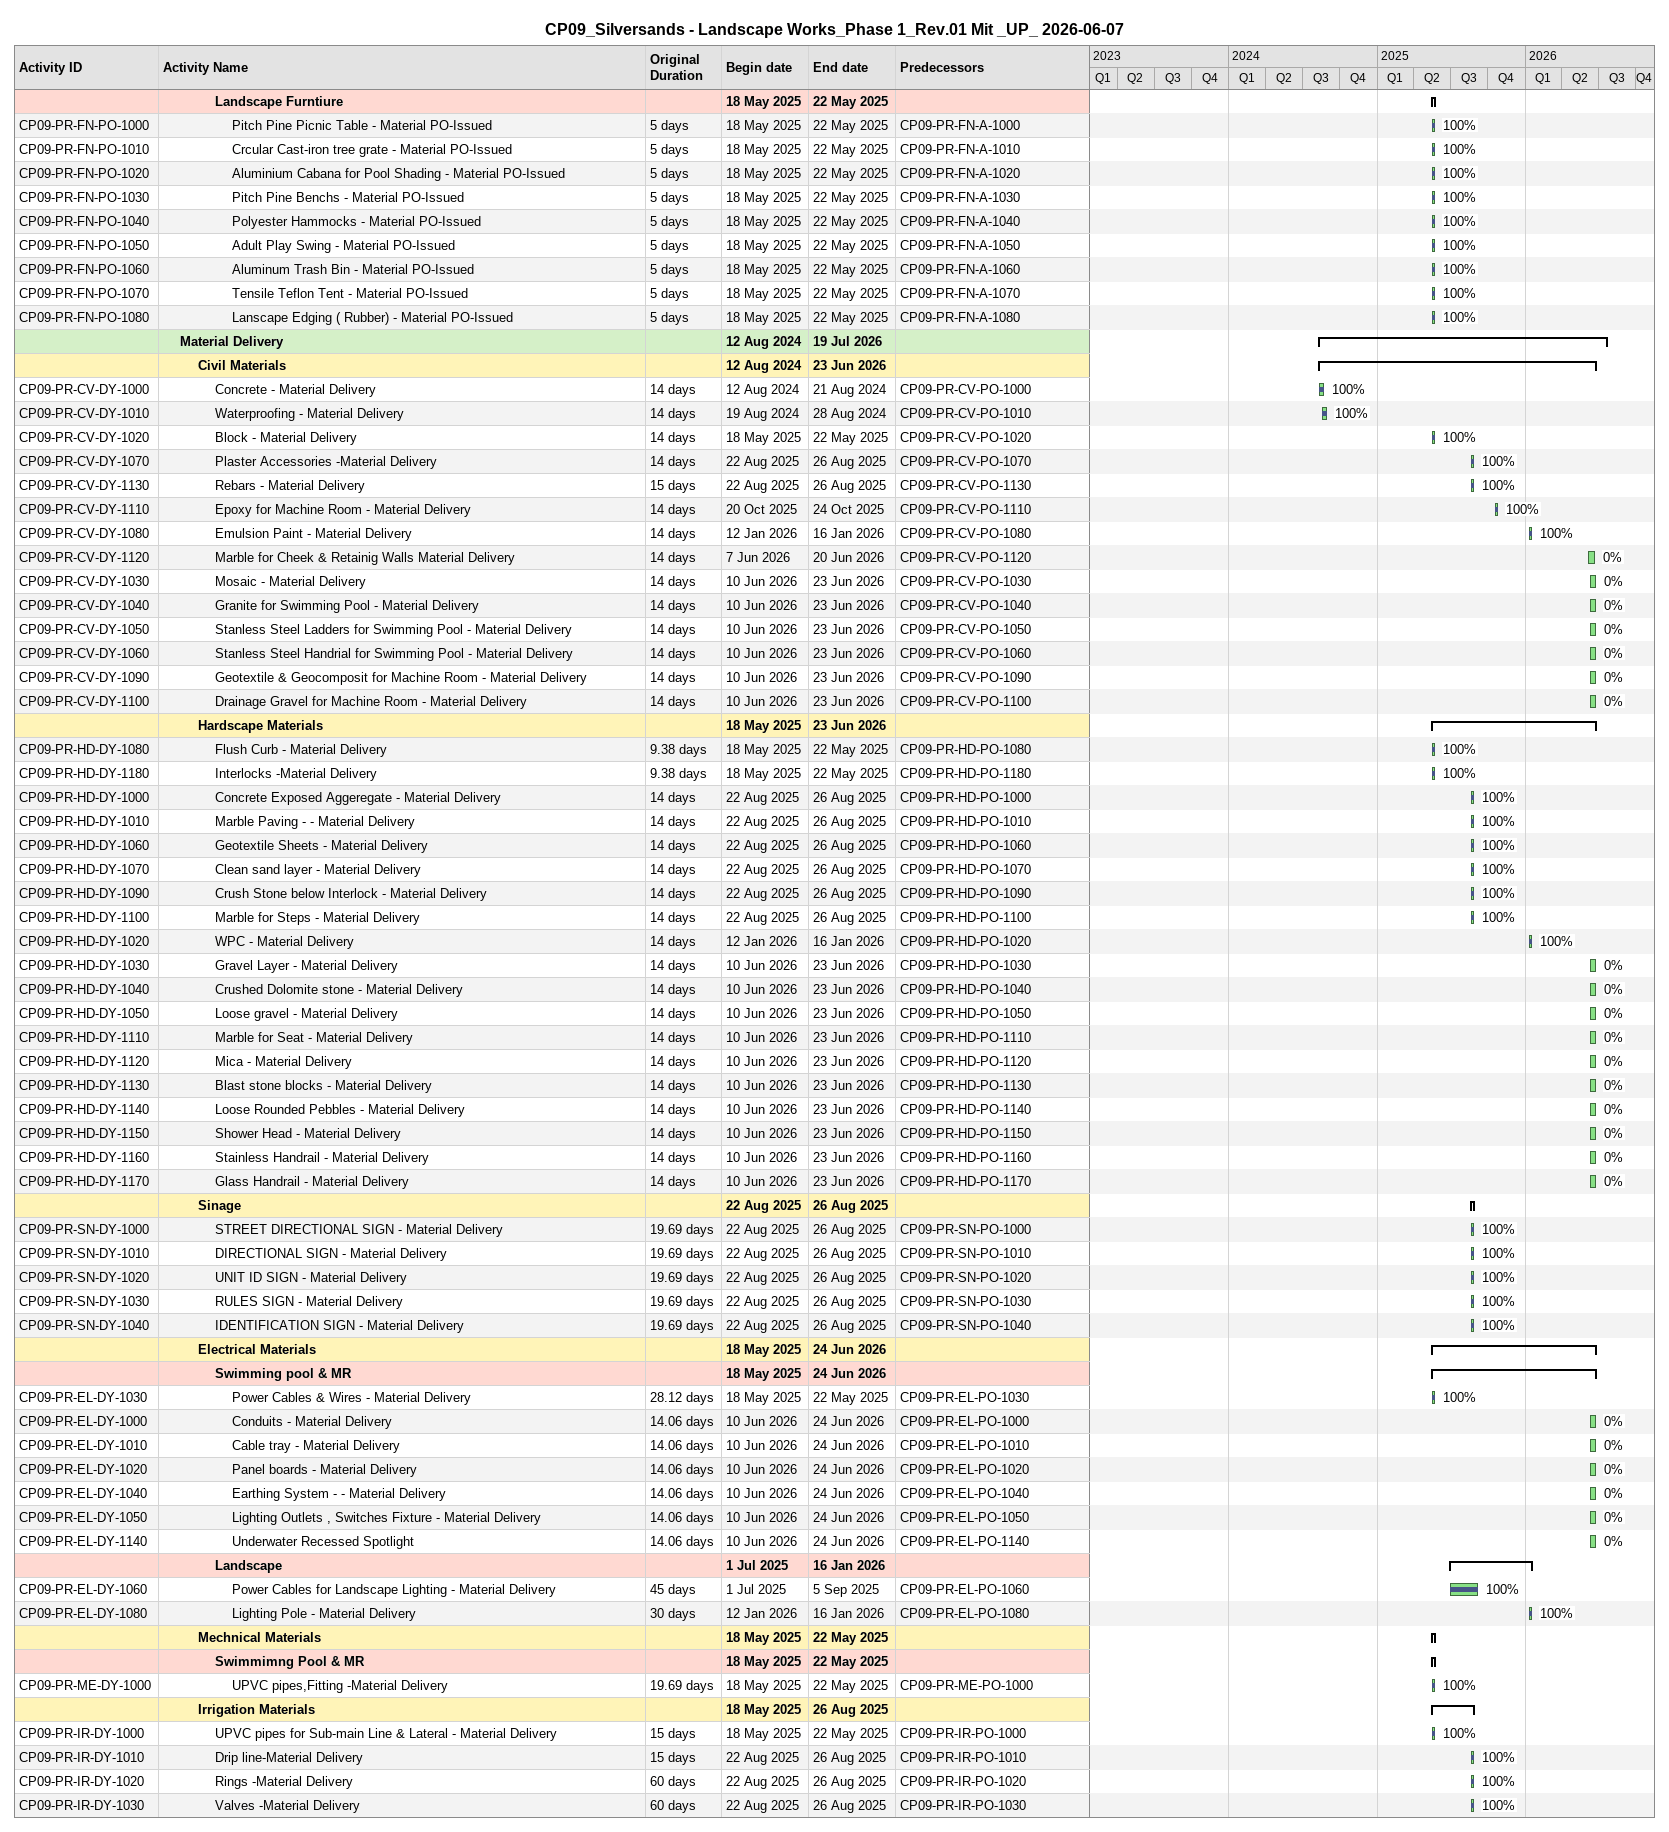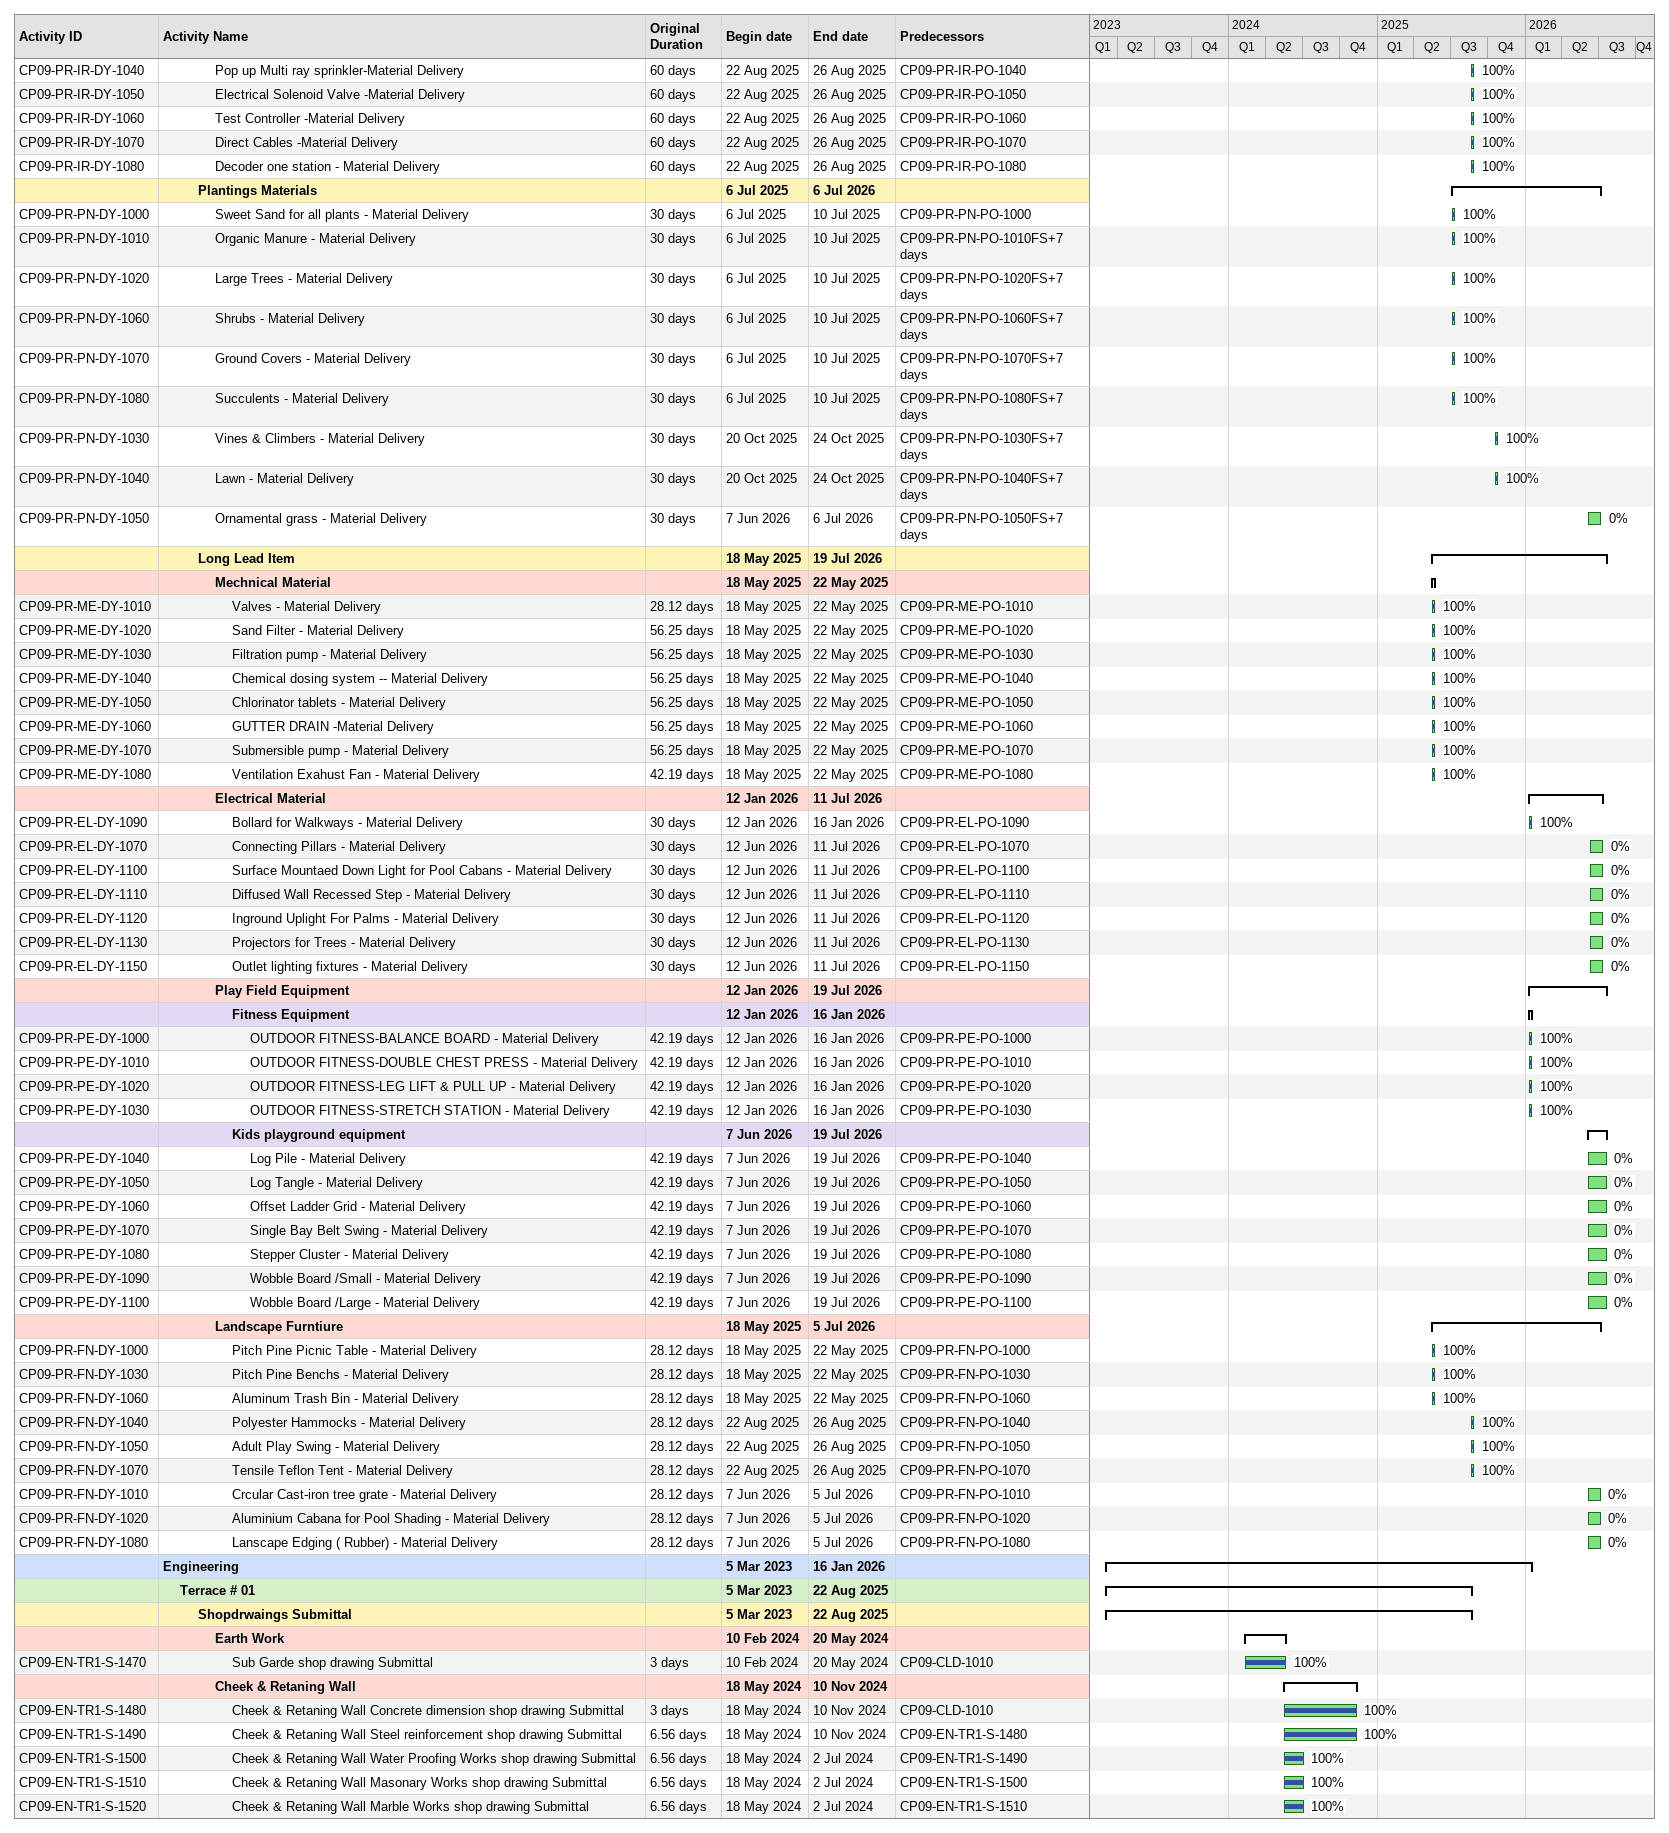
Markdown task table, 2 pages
CP09_Silversands - Landscape Works_Phase 1_Rev.01 Mit _UP_ 2026-06-07

| ID | Level | Task | Original duration | Start | Finish | Predecessors | % complete |
|---|---|---|---|---|---|---|---|
|  | 4 | **Landscape Furntiure** |  | 2025-05-18 | 2025-05-22 |  |  |
| CP09-PR-FN-PO-1000 | 5 | Pitch Pine Picnic Table - Material PO-Issued | 5d | 2025-05-18 | 2025-05-22 | CP09-PR-FN-A-1000 | 100 |
| CP09-PR-FN-PO-1010 | 5 | Crcular Cast-iron tree grate - Material PO-Issued | 5d | 2025-05-18 | 2025-05-22 | CP09-PR-FN-A-1010 | 100 |
| CP09-PR-FN-PO-1020 | 5 | Aluminium Cabana for Pool Shading - Material PO-Issued | 5d | 2025-05-18 | 2025-05-22 | CP09-PR-FN-A-1020 | 100 |
| CP09-PR-FN-PO-1030 | 5 | Pitch Pine Benchs - Material PO-Issued | 5d | 2025-05-18 | 2025-05-22 | CP09-PR-FN-A-1030 | 100 |
| CP09-PR-FN-PO-1040 | 5 | Polyester Hammocks - Material PO-Issued | 5d | 2025-05-18 | 2025-05-22 | CP09-PR-FN-A-1040 | 100 |
| CP09-PR-FN-PO-1050 | 5 | Adult Play Swing - Material PO-Issued | 5d | 2025-05-18 | 2025-05-22 | CP09-PR-FN-A-1050 | 100 |
| CP09-PR-FN-PO-1060 | 5 | Aluminum Trash Bin - Material PO-Issued | 5d | 2025-05-18 | 2025-05-22 | CP09-PR-FN-A-1060 | 100 |
| CP09-PR-FN-PO-1070 | 5 | Tensile Teflon Tent - Material PO-Issued | 5d | 2025-05-18 | 2025-05-22 | CP09-PR-FN-A-1070 | 100 |
| CP09-PR-FN-PO-1080 | 5 | Lanscape Edging ( Rubber) - Material PO-Issued | 5d | 2025-05-18 | 2025-05-22 | CP09-PR-FN-A-1080 | 100 |
|  | 2 | **Material Delivery** |  | 2024-08-12 | 2026-07-19 |  |  |
|  | 3 | **Civil Materials** |  | 2024-08-12 | 2026-06-23 |  |  |
| CP09-PR-CV-DY-1000 | 4 | Concrete - Material Delivery | 14d | 2024-08-12 | 2024-08-21 | CP09-PR-CV-PO-1000 | 100 |
| CP09-PR-CV-DY-1010 | 4 | Waterproofing - Material Delivery | 14d | 2024-08-19 | 2024-08-28 | CP09-PR-CV-PO-1010 | 100 |
| CP09-PR-CV-DY-1020 | 4 | Block - Material Delivery | 14d | 2025-05-18 | 2025-05-22 | CP09-PR-CV-PO-1020 | 100 |
| CP09-PR-CV-DY-1070 | 4 | Plaster Accessories -Material Delivery | 14d | 2025-08-22 | 2025-08-26 | CP09-PR-CV-PO-1070 | 100 |
| CP09-PR-CV-DY-1130 | 4 | Rebars - Material Delivery | 15d | 2025-08-22 | 2025-08-26 | CP09-PR-CV-PO-1130 | 100 |
| CP09-PR-CV-DY-1110 | 4 | Epoxy for Machine Room - Material Delivery | 14d | 2025-10-20 | 2025-10-24 | CP09-PR-CV-PO-1110 | 100 |
| CP09-PR-CV-DY-1080 | 4 | Emulsion Paint - Material Delivery | 14d | 2026-01-12 | 2026-01-16 | CP09-PR-CV-PO-1080 | 100 |
| CP09-PR-CV-DY-1120 | 4 | Marble for Cheek & Retainig Walls Material Delivery | 14d | 2026-06-07 | 2026-06-20 | CP09-PR-CV-PO-1120 | 0 |
| CP09-PR-CV-DY-1030 | 4 | Mosaic - Material Delivery | 14d | 2026-06-10 | 2026-06-23 | CP09-PR-CV-PO-1030 | 0 |
| CP09-PR-CV-DY-1040 | 4 | Granite for Swimming Pool - Material Delivery | 14d | 2026-06-10 | 2026-06-23 | CP09-PR-CV-PO-1040 | 0 |
| CP09-PR-CV-DY-1050 | 4 | Stanless Steel Ladders for Swimming Pool - Material Delivery | 14d | 2026-06-10 | 2026-06-23 | CP09-PR-CV-PO-1050 | 0 |
| CP09-PR-CV-DY-1060 | 4 | Stanless Steel Handrial for Swimming Pool - Material Delivery | 14d | 2026-06-10 | 2026-06-23 | CP09-PR-CV-PO-1060 | 0 |
| CP09-PR-CV-DY-1090 | 4 | Geotextile & Geocomposit for Machine Room - Material Delivery | 14d | 2026-06-10 | 2026-06-23 | CP09-PR-CV-PO-1090 | 0 |
| CP09-PR-CV-DY-1100 | 4 | Drainage Gravel for Machine Room - Material Delivery | 14d | 2026-06-10 | 2026-06-23 | CP09-PR-CV-PO-1100 | 0 |
|  | 3 | **Hardscape Materials** |  | 2025-05-18 | 2026-06-23 |  |  |
| CP09-PR-HD-DY-1080 | 4 | Flush Curb - Material Delivery | 9.38d | 2025-05-18 | 2025-05-22 | CP09-PR-HD-PO-1080 | 100 |
| CP09-PR-HD-DY-1180 | 4 | Interlocks -Material Delivery | 9.38d | 2025-05-18 | 2025-05-22 | CP09-PR-HD-PO-1180 | 100 |
| CP09-PR-HD-DY-1000 | 4 | Concrete Exposed Aggeregate - Material Delivery | 14d | 2025-08-22 | 2025-08-26 | CP09-PR-HD-PO-1000 | 100 |
| CP09-PR-HD-DY-1010 | 4 | Marble Paving - - Material Delivery | 14d | 2025-08-22 | 2025-08-26 | CP09-PR-HD-PO-1010 | 100 |
| CP09-PR-HD-DY-1060 | 4 | Geotextile Sheets - Material Delivery | 14d | 2025-08-22 | 2025-08-26 | CP09-PR-HD-PO-1060 | 100 |
| CP09-PR-HD-DY-1070 | 4 | Clean sand layer - Material Delivery | 14d | 2025-08-22 | 2025-08-26 | CP09-PR-HD-PO-1070 | 100 |
| CP09-PR-HD-DY-1090 | 4 | Crush Stone below Interlock - Material Delivery | 14d | 2025-08-22 | 2025-08-26 | CP09-PR-HD-PO-1090 | 100 |
| CP09-PR-HD-DY-1100 | 4 | Marble for Steps - Material Delivery | 14d | 2025-08-22 | 2025-08-26 | CP09-PR-HD-PO-1100 | 100 |
| CP09-PR-HD-DY-1020 | 4 | WPC - Material Delivery | 14d | 2026-01-12 | 2026-01-16 | CP09-PR-HD-PO-1020 | 100 |
| CP09-PR-HD-DY-1030 | 4 | Gravel Layer - Material Delivery | 14d | 2026-06-10 | 2026-06-23 | CP09-PR-HD-PO-1030 | 0 |
| CP09-PR-HD-DY-1040 | 4 | Crushed Dolomite stone - Material Delivery | 14d | 2026-06-10 | 2026-06-23 | CP09-PR-HD-PO-1040 | 0 |
| CP09-PR-HD-DY-1050 | 4 | Loose gravel - Material Delivery | 14d | 2026-06-10 | 2026-06-23 | CP09-PR-HD-PO-1050 | 0 |
| CP09-PR-HD-DY-1110 | 4 | Marble for Seat - Material Delivery | 14d | 2026-06-10 | 2026-06-23 | CP09-PR-HD-PO-1110 | 0 |
| CP09-PR-HD-DY-1120 | 4 | Mica - Material Delivery | 14d | 2026-06-10 | 2026-06-23 | CP09-PR-HD-PO-1120 | 0 |
| CP09-PR-HD-DY-1130 | 4 | Blast stone blocks - Material Delivery | 14d | 2026-06-10 | 2026-06-23 | CP09-PR-HD-PO-1130 | 0 |
| CP09-PR-HD-DY-1140 | 4 | Loose Rounded Pebbles - Material Delivery | 14d | 2026-06-10 | 2026-06-23 | CP09-PR-HD-PO-1140 | 0 |
| CP09-PR-HD-DY-1150 | 4 | Shower Head - Material Delivery | 14d | 2026-06-10 | 2026-06-23 | CP09-PR-HD-PO-1150 | 0 |
| CP09-PR-HD-DY-1160 | 4 | Stainless Handrail - Material Delivery | 14d | 2026-06-10 | 2026-06-23 | CP09-PR-HD-PO-1160 | 0 |
| CP09-PR-HD-DY-1170 | 4 | Glass Handrail - Material Delivery | 14d | 2026-06-10 | 2026-06-23 | CP09-PR-HD-PO-1170 | 0 |
|  | 3 | **Sinage** |  | 2025-08-22 | 2025-08-26 |  |  |
| CP09-PR-SN-DY-1000 | 4 | STREET DIRECTIONAL SIGN - Material Delivery | 19.69d | 2025-08-22 | 2025-08-26 | CP09-PR-SN-PO-1000 | 100 |
| CP09-PR-SN-DY-1010 | 4 | DIRECTIONAL SIGN - Material Delivery | 19.69d | 2025-08-22 | 2025-08-26 | CP09-PR-SN-PO-1010 | 100 |
| CP09-PR-SN-DY-1020 | 4 | UNIT ID SIGN - Material Delivery | 19.69d | 2025-08-22 | 2025-08-26 | CP09-PR-SN-PO-1020 | 100 |
| CP09-PR-SN-DY-1030 | 4 | RULES SIGN - Material Delivery | 19.69d | 2025-08-22 | 2025-08-26 | CP09-PR-SN-PO-1030 | 100 |
| CP09-PR-SN-DY-1040 | 4 | IDENTIFICATION SIGN - Material Delivery | 19.69d | 2025-08-22 | 2025-08-26 | CP09-PR-SN-PO-1040 | 100 |
|  | 3 | **Electrical Materials** |  | 2025-05-18 | 2026-06-24 |  |  |
|  | 4 | **Swimming pool & MR** |  | 2025-05-18 | 2026-06-24 |  |  |
| CP09-PR-EL-DY-1030 | 5 | Power Cables & Wires - Material Delivery | 28.12d | 2025-05-18 | 2025-05-22 | CP09-PR-EL-PO-1030 | 100 |
| CP09-PR-EL-DY-1000 | 5 | Conduits - Material Delivery | 14.06d | 2026-06-10 | 2026-06-24 | CP09-PR-EL-PO-1000 | 0 |
| CP09-PR-EL-DY-1010 | 5 | Cable tray - Material Delivery | 14.06d | 2026-06-10 | 2026-06-24 | CP09-PR-EL-PO-1010 | 0 |
| CP09-PR-EL-DY-1020 | 5 | Panel boards - Material Delivery | 14.06d | 2026-06-10 | 2026-06-24 | CP09-PR-EL-PO-1020 | 0 |
| CP09-PR-EL-DY-1040 | 5 | Earthing System - - Material Delivery | 14.06d | 2026-06-10 | 2026-06-24 | CP09-PR-EL-PO-1040 | 0 |
| CP09-PR-EL-DY-1050 | 5 | Lighting Outlets , Switches Fixture - Material Delivery | 14.06d | 2026-06-10 | 2026-06-24 | CP09-PR-EL-PO-1050 | 0 |
| CP09-PR-EL-DY-1140 | 5 | Underwater Recessed Spotlight | 14.06d | 2026-06-10 | 2026-06-24 | CP09-PR-EL-PO-1140 | 0 |
|  | 4 | **Landscape** |  | 2025-07-01 | 2026-01-16 |  |  |
| CP09-PR-EL-DY-1060 | 5 | Power Cables for Landscape Lighting - Material Delivery | 45d | 2025-07-01 | 2025-09-05 | CP09-PR-EL-PO-1060 | 100 |
| CP09-PR-EL-DY-1080 | 5 | Lighting Pole - Material Delivery | 30d | 2026-01-12 | 2026-01-16 | CP09-PR-EL-PO-1080 | 100 |
|  | 3 | **Mechnical Materials** |  | 2025-05-18 | 2025-05-22 |  |  |
|  | 4 | **Swimmimng Pool & MR** |  | 2025-05-18 | 2025-05-22 |  |  |
| CP09-PR-ME-DY-1000 | 5 | UPVC pipes,Fitting -Material Delivery | 19.69d | 2025-05-18 | 2025-05-22 | CP09-PR-ME-PO-1000 | 100 |
|  | 3 | **Irrigation Materials** |  | 2025-05-18 | 2025-08-26 |  |  |
| CP09-PR-IR-DY-1000 | 4 | UPVC pipes for Sub-main Line & Lateral - Material Delivery | 15d | 2025-05-18 | 2025-05-22 | CP09-PR-IR-PO-1000 | 100 |
| CP09-PR-IR-DY-1010 | 4 | Drip line-Material Delivery | 15d | 2025-08-22 | 2025-08-26 | CP09-PR-IR-PO-1010 | 100 |
| CP09-PR-IR-DY-1020 | 4 | Rings -Material Delivery | 60d | 2025-08-22 | 2025-08-26 | CP09-PR-IR-PO-1020 | 100 |
| CP09-PR-IR-DY-1030 | 4 | Valves -Material Delivery | 60d | 2025-08-22 | 2025-08-26 | CP09-PR-IR-PO-1030 | 100 |
| CP09-PR-IR-DY-1040 | 4 | Pop up Multi ray sprinkler-Material Delivery | 60d | 2025-08-22 | 2025-08-26 | CP09-PR-IR-PO-1040 | 100 |
| CP09-PR-IR-DY-1050 | 4 | Electrical Solenoid Valve -Material Delivery | 60d | 2025-08-22 | 2025-08-26 | CP09-PR-IR-PO-1050 | 100 |
| CP09-PR-IR-DY-1060 | 4 | Test Controller -Material Delivery | 60d | 2025-08-22 | 2025-08-26 | CP09-PR-IR-PO-1060 | 100 |
| CP09-PR-IR-DY-1070 | 4 | Direct Cables -Material Delivery | 60d | 2025-08-22 | 2025-08-26 | CP09-PR-IR-PO-1070 | 100 |
| CP09-PR-IR-DY-1080 | 4 | Decoder one station - Material Delivery | 60d | 2025-08-22 | 2025-08-26 | CP09-PR-IR-PO-1080 | 100 |
|  | 3 | **Plantings Materials** |  | 2025-07-06 | 2026-07-06 |  |  |
| CP09-PR-PN-DY-1000 | 4 | Sweet Sand for all plants - Material Delivery | 30d | 2025-07-06 | 2025-07-10 | CP09-PR-PN-PO-1000 | 100 |
| CP09-PR-PN-DY-1010 | 4 | Organic Manure - Material Delivery | 30d | 2025-07-06 | 2025-07-10 | CP09-PR-PN-PO-1010FS+7d | 100 |
| CP09-PR-PN-DY-1020 | 4 | Large Trees - Material Delivery | 30d | 2025-07-06 | 2025-07-10 | CP09-PR-PN-PO-1020FS+7d | 100 |
| CP09-PR-PN-DY-1060 | 4 | Shrubs - Material Delivery | 30d | 2025-07-06 | 2025-07-10 | CP09-PR-PN-PO-1060FS+7d | 100 |
| CP09-PR-PN-DY-1070 | 4 | Ground Covers - Material Delivery | 30d | 2025-07-06 | 2025-07-10 | CP09-PR-PN-PO-1070FS+7d | 100 |
| CP09-PR-PN-DY-1080 | 4 | Succulents - Material Delivery | 30d | 2025-07-06 | 2025-07-10 | CP09-PR-PN-PO-1080FS+7d | 100 |
| CP09-PR-PN-DY-1030 | 4 | Vines & Climbers - Material Delivery | 30d | 2025-10-20 | 2025-10-24 | CP09-PR-PN-PO-1030FS+7d | 100 |
| CP09-PR-PN-DY-1040 | 4 | Lawn - Material Delivery | 30d | 2025-10-20 | 2025-10-24 | CP09-PR-PN-PO-1040FS+7d | 100 |
| CP09-PR-PN-DY-1050 | 4 | Ornamental grass - Material Delivery | 30d | 2026-06-07 | 2026-07-06 | CP09-PR-PN-PO-1050FS+7d | 0 |
|  | 3 | **Long Lead Item** |  | 2025-05-18 | 2026-07-19 |  |  |
|  | 4 | **Mechnical Material** |  | 2025-05-18 | 2025-05-22 |  |  |
| CP09-PR-ME-DY-1010 | 5 | Valves - Material Delivery | 28.12d | 2025-05-18 | 2025-05-22 | CP09-PR-ME-PO-1010 | 100 |
| CP09-PR-ME-DY-1020 | 5 | Sand Filter - Material Delivery | 56.25d | 2025-05-18 | 2025-05-22 | CP09-PR-ME-PO-1020 | 100 |
| CP09-PR-ME-DY-1030 | 5 | Filtration pump - Material Delivery | 56.25d | 2025-05-18 | 2025-05-22 | CP09-PR-ME-PO-1030 | 100 |
| CP09-PR-ME-DY-1040 | 5 | Chemical dosing system -- Material Delivery | 56.25d | 2025-05-18 | 2025-05-22 | CP09-PR-ME-PO-1040 | 100 |
| CP09-PR-ME-DY-1050 | 5 | Chlorinator tablets - Material Delivery | 56.25d | 2025-05-18 | 2025-05-22 | CP09-PR-ME-PO-1050 | 100 |
| CP09-PR-ME-DY-1060 | 5 | GUTTER DRAIN -Material Delivery | 56.25d | 2025-05-18 | 2025-05-22 | CP09-PR-ME-PO-1060 | 100 |
| CP09-PR-ME-DY-1070 | 5 | Submersible pump - Material Delivery | 56.25d | 2025-05-18 | 2025-05-22 | CP09-PR-ME-PO-1070 | 100 |
| CP09-PR-ME-DY-1080 | 5 | Ventilation Exahust Fan - Material Delivery | 42.19d | 2025-05-18 | 2025-05-22 | CP09-PR-ME-PO-1080 | 100 |
|  | 4 | **Electrical Material** |  | 2026-01-12 | 2026-07-11 |  |  |
| CP09-PR-EL-DY-1090 | 5 | Bollard for Walkways - Material Delivery | 30d | 2026-01-12 | 2026-01-16 | CP09-PR-EL-PO-1090 | 100 |
| CP09-PR-EL-DY-1070 | 5 | Connecting Pillars - Material Delivery | 30d | 2026-06-12 | 2026-07-11 | CP09-PR-EL-PO-1070 | 0 |
| CP09-PR-EL-DY-1100 | 5 | Surface Mountaed Down Light for Pool Cabans - Material Delivery | 30d | 2026-06-12 | 2026-07-11 | CP09-PR-EL-PO-1100 | 0 |
| CP09-PR-EL-DY-1110 | 5 | Diffused Wall Recessed Step - Material Delivery | 30d | 2026-06-12 | 2026-07-11 | CP09-PR-EL-PO-1110 | 0 |
| CP09-PR-EL-DY-1120 | 5 | Inground Uplight For Palms - Material Delivery | 30d | 2026-06-12 | 2026-07-11 | CP09-PR-EL-PO-1120 | 0 |
| CP09-PR-EL-DY-1130 | 5 | Projectors for Trees - Material Delivery | 30d | 2026-06-12 | 2026-07-11 | CP09-PR-EL-PO-1130 | 0 |
| CP09-PR-EL-DY-1150 | 5 | Outlet lighting fixtures - Material Delivery | 30d | 2026-06-12 | 2026-07-11 | CP09-PR-EL-PO-1150 | 0 |
|  | 4 | **Play Field Equipment** |  | 2026-01-12 | 2026-07-19 |  |  |
|  | 5 | **Fitness Equipment** |  | 2026-01-12 | 2026-01-16 |  |  |
| CP09-PR-PE-DY-1000 | 6 | OUTDOOR FITNESS-BALANCE BOARD - Material Delivery | 42.19d | 2026-01-12 | 2026-01-16 | CP09-PR-PE-PO-1000 | 100 |
| CP09-PR-PE-DY-1010 | 6 | OUTDOOR FITNESS-DOUBLE CHEST PRESS - Material Delivery | 42.19d | 2026-01-12 | 2026-01-16 | CP09-PR-PE-PO-1010 | 100 |
| CP09-PR-PE-DY-1020 | 6 | OUTDOOR FITNESS-LEG LIFT & PULL UP - Material Delivery | 42.19d | 2026-01-12 | 2026-01-16 | CP09-PR-PE-PO-1020 | 100 |
| CP09-PR-PE-DY-1030 | 6 | OUTDOOR FITNESS-STRETCH STATION - Material Delivery | 42.19d | 2026-01-12 | 2026-01-16 | CP09-PR-PE-PO-1030 | 100 |
|  | 5 | **Kids playground equipment** |  | 2026-06-07 | 2026-07-19 |  |  |
| CP09-PR-PE-DY-1040 | 6 | Log Pile - Material Delivery | 42.19d | 2026-06-07 | 2026-07-19 | CP09-PR-PE-PO-1040 | 0 |
| CP09-PR-PE-DY-1050 | 6 | Log Tangle - Material Delivery | 42.19d | 2026-06-07 | 2026-07-19 | CP09-PR-PE-PO-1050 | 0 |
| CP09-PR-PE-DY-1060 | 6 | Offset Ladder Grid - Material Delivery | 42.19d | 2026-06-07 | 2026-07-19 | CP09-PR-PE-PO-1060 | 0 |
| CP09-PR-PE-DY-1070 | 6 | Single Bay Belt Swing - Material Delivery | 42.19d | 2026-06-07 | 2026-07-19 | CP09-PR-PE-PO-1070 | 0 |
| CP09-PR-PE-DY-1080 | 6 | Stepper Cluster - Material Delivery | 42.19d | 2026-06-07 | 2026-07-19 | CP09-PR-PE-PO-1080 | 0 |
| CP09-PR-PE-DY-1090 | 6 | Wobble Board /Small - Material Delivery | 42.19d | 2026-06-07 | 2026-07-19 | CP09-PR-PE-PO-1090 | 0 |
| CP09-PR-PE-DY-1100 | 6 | Wobble Board /Large - Material Delivery | 42.19d | 2026-06-07 | 2026-07-19 | CP09-PR-PE-PO-1100 | 0 |
|  | 4 | **Landscape Furntiure** |  | 2025-05-18 | 2026-07-05 |  |  |
| CP09-PR-FN-DY-1000 | 5 | Pitch Pine Picnic Table - Material Delivery | 28.12d | 2025-05-18 | 2025-05-22 | CP09-PR-FN-PO-1000 | 100 |
| CP09-PR-FN-DY-1030 | 5 | Pitch Pine Benchs - Material Delivery | 28.12d | 2025-05-18 | 2025-05-22 | CP09-PR-FN-PO-1030 | 100 |
| CP09-PR-FN-DY-1060 | 5 | Aluminum Trash Bin - Material Delivery | 28.12d | 2025-05-18 | 2025-05-22 | CP09-PR-FN-PO-1060 | 100 |
| CP09-PR-FN-DY-1040 | 5 | Polyester Hammocks - Material Delivery | 28.12d | 2025-08-22 | 2025-08-26 | CP09-PR-FN-PO-1040 | 100 |
| CP09-PR-FN-DY-1050 | 5 | Adult Play Swing - Material Delivery | 28.12d | 2025-08-22 | 2025-08-26 | CP09-PR-FN-PO-1050 | 100 |
| CP09-PR-FN-DY-1070 | 5 | Tensile Teflon Tent - Material Delivery | 28.12d | 2025-08-22 | 2025-08-26 | CP09-PR-FN-PO-1070 | 100 |
| CP09-PR-FN-DY-1010 | 5 | Crcular Cast-iron tree grate - Material Delivery | 28.12d | 2026-06-07 | 2026-07-05 | CP09-PR-FN-PO-1010 | 0 |
| CP09-PR-FN-DY-1020 | 5 | Aluminium Cabana for Pool Shading - Material Delivery | 28.12d | 2026-06-07 | 2026-07-05 | CP09-PR-FN-PO-1020 | 0 |
| CP09-PR-FN-DY-1080 | 5 | Lanscape Edging ( Rubber) - Material Delivery | 28.12d | 2026-06-07 | 2026-07-05 | CP09-PR-FN-PO-1080 | 0 |
|  | 1 | **Engineering** |  | 2023-03-05 | 2026-01-16 |  |  |
|  | 2 | **Terrace # 01** |  | 2023-03-05 | 2025-08-22 |  |  |
|  | 3 | **Shopdrwaings Submittal** |  | 2023-03-05 | 2025-08-22 |  |  |
|  | 4 | **Earth Work** |  | 2024-02-10 | 2024-05-20 |  |  |
| CP09-EN-TR1-S-1470 | 5 | Sub Garde shop drawing Submittal | 3d | 2024-02-10 | 2024-05-20 | CP09-CLD-1010 | 100 |
|  | 4 | **Cheek & Retaning Wall** |  | 2024-05-18 | 2024-11-10 |  |  |
| CP09-EN-TR1-S-1480 | 5 | Cheek & Retaning Wall Concrete dimension shop drawing Submittal | 3d | 2024-05-18 | 2024-11-10 | CP09-CLD-1010 | 100 |
| CP09-EN-TR1-S-1490 | 5 | Cheek & Retaning Wall Steel reinforcement shop drawing Submittal | 6.56d | 2024-05-18 | 2024-11-10 | CP09-EN-TR1-S-1480 | 100 |
| CP09-EN-TR1-S-1500 | 5 | Cheek & Retaning Wall Water Proofing Works shop drawing Submittal | 6.56d | 2024-05-18 | 2024-07-02 | CP09-EN-TR1-S-1490 | 100 |
| CP09-EN-TR1-S-1510 | 5 | Cheek & Retaning Wall Masonary Works shop drawing Submittal | 6.56d | 2024-05-18 | 2024-07-02 | CP09-EN-TR1-S-1500 | 100 |
| CP09-EN-TR1-S-1520 | 5 | Cheek & Retaning Wall Marble Works shop drawing Submittal | 6.56d | 2024-05-18 | 2024-07-02 | CP09-EN-TR1-S-1510 | 100 |
